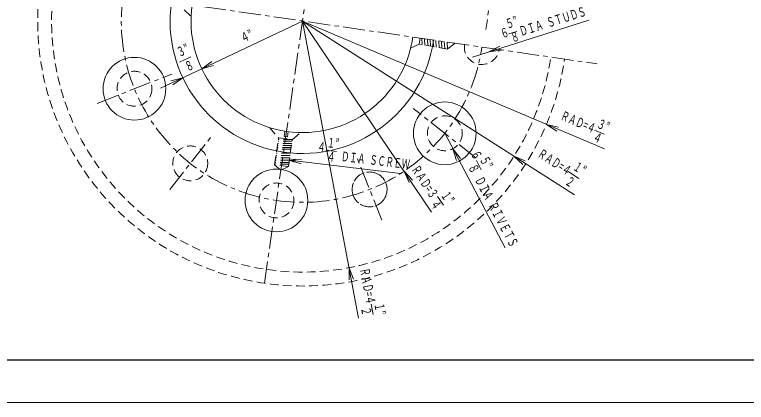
# Model space of a CAD drawing. Units: millimetres, scale not verified. Extents: x -574 to 574, y -406 to 12973.
# Drawn here: x -312 to 21.3, y -406.2 to -229.7 of the extents above; entities that cross this region are included whole.
import ezdxf
from ezdxf.enums import TextEntityAlignment as Align

# ---------------------------------------------------------------- set-up
doc = ezdxf.new("R2010")
doc.units = ezdxf.units.MM
doc.header["$LTSCALE"] = 2
for name, pattern in [('CHAIN1', [8, 5, -1, 1, -1]), ('DASHED1', [1.8, 1.2, -0.6]), ('DASHED2', [3, 2, -1])]:
    doc.linetypes.add(name, pattern=pattern)
for name, color, linetype, lineweight in [('0-0_0', 3, 'Continuous', 18), ('0-1_芯', 4, 'CHAIN1', 18), ('0-2_寸法', 2, 'Continuous', 18), ('0-F_枠', 3, 'Continuous', 18)]:
    doc.layers.add(name, color=color, linetype=linetype, lineweight=lineweight)
doc.styles.add('ＭＳ ゴシック', font='')
doc.styles.get('ＭＳ ゴシック').set_extended_font_data('MS Gothic')

msp = doc.modelspace()

# ---------------------------------------------------------------- linework, layer by layer
at = {"layer": '0-0_0', "color": 1, "linetype": 'DASHED2'}
for p, q in [((-234.836, -227.51), (-231.614, -230.39)), ((-127.68, -243.086), (-131.589, -244.93)), ((-127.68, -243.086), (-127.282, -240.347)), ((-114.798, -245.313), (-127.68, -243.086)), ((-127.643, -243.093), (-127.656, -242.846)), ((-126.358, -243.315), (-126.518, -240.458)), ((-125.074, -243.537), (-125.236, -240.645)), ((-123.789, -243.759), (-123.953, -240.831)), ((-122.505, -243.981), (-122.671, -241.017)), ((-121.22, -244.203), (-121.388, -241.204)), ((-119.936, -244.425), (-120.106, -241.39)), ((-118.652, -244.647), (-118.824, -241.577)), ((-117.367, -244.869), (-117.541, -241.763)), ((-116.083, -245.091), (-116.259, -241.949)), ((-114.798, -245.313), (-114.976, -242.136)), ((-111.37, -242.66), (-114.798, -245.313)), ((-195.942, -281.051), (-191.791, -285.691)), ((-188.979, -282.69), (-189.28, -285.096)), ((-187.741, -285.288), (-187.415, -282.931)), ((-193.582, -298.012), (-191.791, -285.691)), ((-185.491, -286.495), (-191.908, -286.495)), ((-191.791, -285.691), (-185.491, -286.495)), ((-189.28, -285.096), (-187.741, -285.288)), ((-187.291, -298.877), (-185.491, -286.495)), ((-185.491, -286.495), (-181.739, -283.366)), ((-185.901, -289.313), (-192.318, -289.313)), ((-185.76, -288.343), (-192.177, -288.343)), ((-185.611, -287.318), (-192.028, -287.318)), ((-186.391, -292.686), (-192.808, -292.686)), ((-186.138, -290.94), (-192.554, -290.94)), ((-186.033, -290.218), (-192.449, -290.218)), ((-186.858, -295.897), (-193.275, -295.897)), ((-186.699, -294.804), (-193.116, -294.804)), ((-186.562, -293.857), (-192.978, -293.857)), ((-187.291, -298.877), (-193.582, -298.012)), ((-193.582, -298.012), (-190.732, -300.477)), ((-187.123, -297.717), (-193.539, -297.717)), ((-187.016, -296.985), (-193.433, -296.985)), ((-190.732, -300.477), (-187.291, -298.877))]:
    msp.add_line(p, q, dxfattribs=at)
at = {"layer": '0-0_0', "color": 2}
for q in [(-184.237, -295.528), (-184.658, -296.843)]:
    msp.add_line((-186.858, -295.897), q, dxfattribs=at)
at = {"layer": '0-0_0'}
for centre in [(-257.434, -263.395), (-116.05, -283.689), (-192.734, -314.251)]:
    msp.add_circle(centre, 14.287, dxfattribs=at)
at = {"layer": '0-0_0', "color": 1, "linetype": 'DASHED2'}
for centre in [(-257.434, -263.395), (-116.05, -283.689), (-231.989, -297.369), (-150.298, -309.243), (-192.734, -314.251)]:
    msp.add_circle(centre, 7.938, dxfattribs=at)
for centre, radius, start, end in [((-180.86, -232.559), 120.65, 171.72945, 351.72945), ((-180.86, -232.559), 114.3, 171.72945, 351.72945), ((-99.168, -244.434), 7.938, 171.72958, 351.72933)]:
    msp.add_arc(centre, radius, start, end, dxfattribs=at)
at = {"layer": '0-0_0'}
for radius in [60.325, 50.8]:
    msp.add_arc((-180.86, -232.559), radius, 171.72945, 351.72945, dxfattribs=at)
at = {"layer": '0-1_芯'}
for p, q in [((-87.882, -168.507), (-97.289, -236.454)), ((-198.215, -351.954), (-173.221, -180.006)), ((-304.815, -214.541), (-46.617, -252.072)), ((-274.413, -270.104), (-240.429, -256.752)), ((-101.717, -294.996), (-130.383, -272.381)), ((-241.33, -309.209), (-222.648, -285.528)), ((-144.714, -323.253), (-155.881, -295.234))]:
    msp.add_line(p, q, dxfattribs=at)
msp.add_arc((-180.86, -232.559), 82.55, 171.72945, 351.72945, dxfattribs=at)
at = {"layer": '0-2_寸法'}
for p, q in [((-226.772, -254.3), (-180.86, -232.559)), ((-180.86, -232.559), (-155.331, -367.936)), ((-180.86, -232.559), (-122.031, -319.537)), ((-180.86, -232.559), (-56.93, -311.747)), ((-180.86, -232.559), (-43.329, -290.811)), ((-103.497, -248.95), (-50.394, -232.147)), ((-86.844, -238.434), (-83.176, -237.274)), ((-95.93, -246.556), (-90.965, -243.965)), ((-95.93, -246.556), (-90.378, -245.819)), ((-236.901, -251.275), (-231.686, -248.805)), ((-226.772, -254.3), (-222.204, -251.061)), ((-226.772, -254.3), (-221.372, -252.819)), ((-226.772, -254.3), (-245.583, -263.207)), ((-235.381, -258.376), (-240.782, -259.858)), ((-235.381, -258.376), (-239.949, -261.616)), ((-69.764, -279.614), (-64.307, -280.87)), ((-69.764, -279.614), (-65.065, -282.66)), ((-47.876, -282.194), (-43.448, -284.069)), ((-116.05, -283.689), (-88.582, -335.85)), ((-170.203, -291.369), (-165.429, -291.946)), ((-112.352, -290.712), (-108.922, -295.138)), ((-112.352, -290.712), (-110.642, -296.044)), ((-186.858, -295.897), (-184.237, -295.528)), ((-186.858, -295.897), (-181.266, -295.592)), ((-186.858, -295.897), (-136.237, -302.009)), ((-186.858, -295.897), (-184.658, -296.843)), ((-186.858, -295.897), (-181.5, -297.523)), ((-101.651, -296.028), (-99.41, -300.283)), ((-84.543, -294.103), (-79.373, -296.253)), ((-84.543, -294.103), (-80.42, -297.892)), ((-134.611, -300.937), (-130.716, -304.961)), ((-134.611, -300.937), (-132.327, -306.05)), ((-59.909, -301.153), (-55.046, -304.26)), ((-119.339, -312.452), (-116.645, -316.436)), ((-159.679, -344.879), (-157.701, -350.119)), ((-159.679, -344.879), (-159.612, -350.479)), ((-149.615, -361.467), (-148.724, -366.193))]:
    msp.add_line(p, q, dxfattribs=at)
at = {"layer": '0-2_寸法', "color": 1, "linetype": 'DASHED1'}
msp.add_circle((-150.298, -309.243), 7.938, dxfattribs=at)
at = {"layer": '0-F_枠'}
msp.add_lwpolyline([(-574.282, -406.203), (574.292, -406.203), (574.292, 406.203)], dxfattribs=at)
at = {"layer": '0-F_枠', "lineweight": 25}
msp.add_lwpolyline([(-554.962, -386.883), (554.962, -386.883), (554.962, 386.883)], dxfattribs=at)

# ---------------------------------------------------------------- texts
at = {"layer": '0-2_寸法', "style": 'ＭＳ ゴシック', "width": 0.6}
for s, rotation, p in [('ＤＩＡ ＳＴＵＤＳ', 17.559, (-80.865, -240.747)), ('５”', 17.559, (-87.189, -237.41)), ('４”', 25.339, (-207.254, -243.793)), ('６', 17.559, (-89.494, -241.818)), ('８', 17.559, (-84.809, -243.631)), ('３”', 25.339, (-236.415, -250.258)), ('８', 25.339, (-232.651, -256.844)), ('ＲＡＤ=４', 337.045, (-64.282, -278.525)), ('３”', 337.045, (-47.721, -282.159)), ('１”', 353.115, (-170.064, -291.293)), ('４', 337.045, (-49.456, -288.269)), ('４', 353.115, (-174.432, -293.158)), ('４', 353.115, (-170.04, -297.644)), ('ＤＩＡ ＳＣＲＥＷ', 353.115, (-163.616, -297.556)), ('６', 297.772, (-105.527, -293.566)), ('ＲＡＤ=４', 327.422, (-74.911, -295.235)), ('５”', 297.772, (-101.509, -296.099)), ('ＲＡＤ=３', 304.073, (-132.7, -300.789)), ('８', 297.772, (-106.72, -299.731)), ('１”', 327.422, (-58.789, -301.025)), ('ＤＩＡ ＲＩＶＥＴＳ', 297.772, (-103.677, -305.502)), ('２', 327.422, (-62.37, -307.712)), ('１”', 304.073, (-119.19, -312.507)), ('４', 304.073, (-123.971, -316.689)), ('ＲＡＤ=４', 280.679, (-156.101, -345.695)), ('１”', 280.679, (-149.5, -361.576)), ('２', 280.679, (-155.548, -363.516))]:
    msp.add_text(s, height=4.399, rotation=rotation, dxfattribs=at).set_placement(p, align=Align.BOTTOM_LEFT)

doc.saveas('drawing.dxf')
